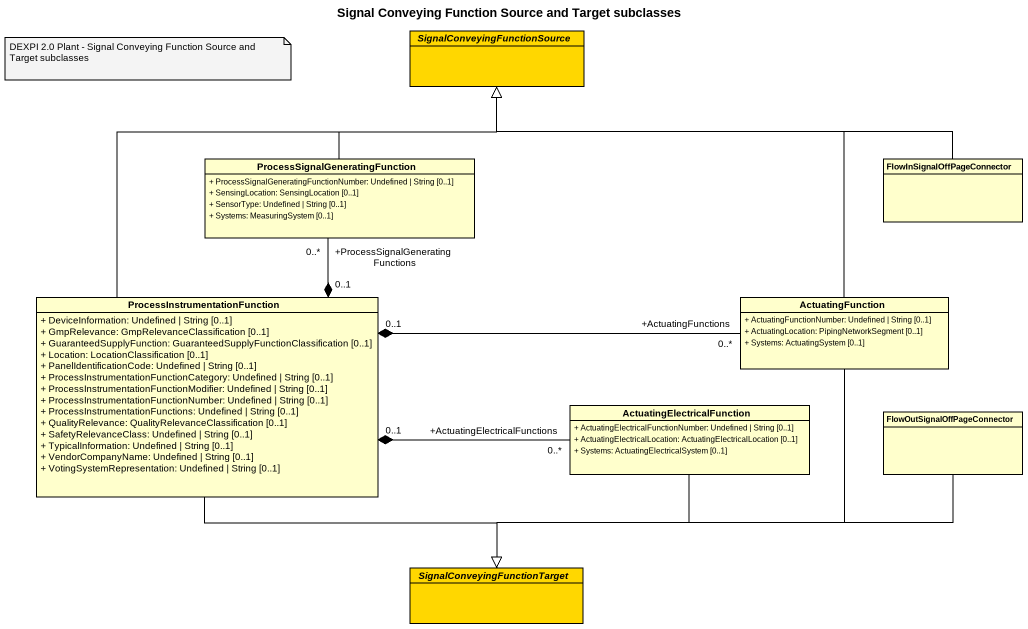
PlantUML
@startuml
title Signal Conveying Function Source and Target subclasses
hide circle
hide empty members
skinparam classAttributeIconSize 0
abstract class "SignalConveyingFunctionSource" as SignalConveyingFunctionSourc #FFD700
class "ProcessSignalGeneratingFunction" as ProcessSignalGeneratingFunct {
  + ProcessSignalGeneratingFunctionNumber: Undefined | String [0..1]
  + SensingLocation: SensingLocation [0..1]
  + SensorType: Undefined | String [0..1]
  + Systems: MeasuringSystem [0..1]
}
class FlowInSignalOffPageConnector
class "ProcessInstrumentationFunction" as ProcessInstrumentationFuncti {
  + DeviceInformation: Undefined | String [0..1]
  + GmpRelevance: GmpRelevanceClassification [0..1]
  + GuaranteedSupplyFunction: GuaranteedSupplyFunctionClassification [0..1]
  + Location: LocationClassification [0..1]
  + PanelIdentificationCode: Undefined | String [0..1]
  + ProcessInstrumentationFunctionCategory: Undefined | String [0..1]
  + ProcessInstrumentationFunctionModifier: Undefined | String [0..1]
  + ProcessInstrumentationFunctionNumber: Undefined | String [0..1]
  + ProcessInstrumentationFunctions: Undefined | String [0..1]
  + QualityRelevance: QualityRelevanceClassification [0..1]
  + SafetyRelevanceClass: Undefined | String [0..1]
  + TypicalInformation: Undefined | String [0..1]
  + VendorCompanyName: Undefined | String [0..1]
  + VotingSystemRepresentation: Undefined | String [0..1]
}
class ActuatingFunction {
  + ActuatingFunctionNumber: Undefined | String [0..1]
  + ActuatingLocation: PipingNetworkSegment [0..1]
  + Systems: ActuatingSystem [0..1]
}
class ActuatingElectricalFunction {
  + ActuatingElectricalFunctionNumber: Undefined | String [0..1]
  + ActuatingElectricalLocation: ActuatingElectricalLocation [0..1]
  + Systems: ActuatingElectricalSystem [0..1]
}
class "FlowOutSignalOffPageConnector" as FlowOutSignalOffPageConnecto
abstract class "SignalConveyingFunctionTarget" as SignalConveyingFunctionTarge #FFD700
ProcessSignalGeneratingFunct -up-|> SignalConveyingFunctionSourc
FlowInSignalOffPageConnector -left-|> SignalConveyingFunctionSourc
ProcessInstrumentationFuncti -up-|> SignalConveyingFunctionSourc
ProcessInstrumentationFuncti "0..1" *-up- "+ProcessSignalGeneratingFunctions\n0..*" ProcessSignalGeneratingFunct
ProcessInstrumentationFuncti "0..1" *-right- "+ActuatingFunctions\n0..*" ActuatingFunction
ProcessInstrumentationFuncti "0..1" *-right- "+ActuatingElectricalFunctions\n0..*" ActuatingElectricalFunction
ProcessInstrumentationFuncti --|> SignalConveyingFunctionTarge
ActuatingFunction -up-|> SignalConveyingFunctionSourc
ActuatingFunction --|> SignalConveyingFunctionTarge
ActuatingElectricalFunction --|> SignalConveyingFunctionTarge
FlowOutSignalOffPageConnecto -left-|> SignalConveyingFunctionTarge
note as N1
  DEXPI 2.0 Plant - Signal Conveying Function Source and Target subclasses
end note
@enduml
